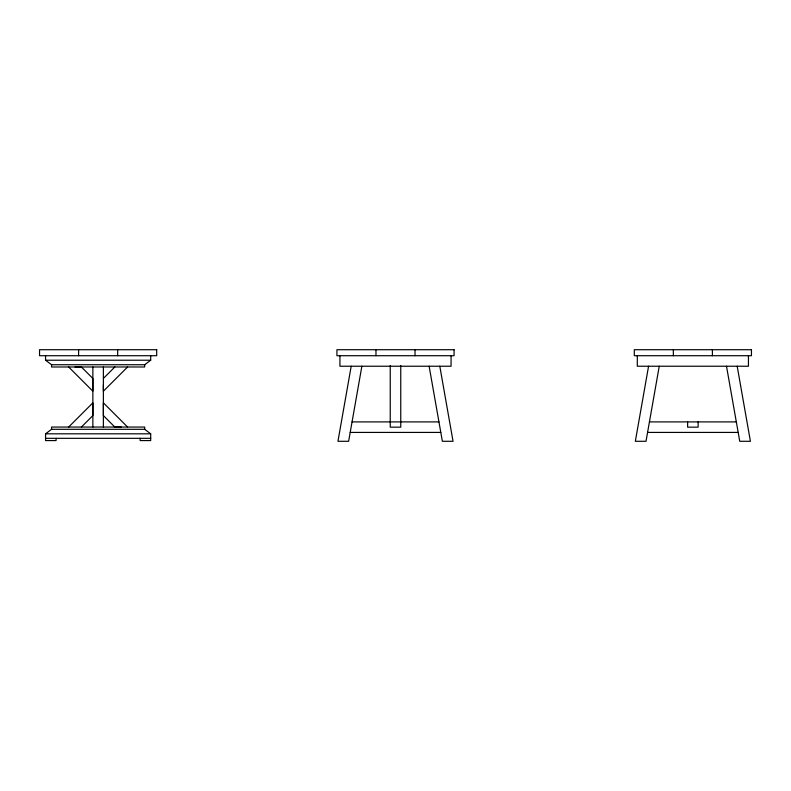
<?xml version="1.0" encoding="UTF-8"?>
<svg xmlns="http://www.w3.org/2000/svg" width="791" height="791" viewBox="0 0 791 791"><rect width="100%" height="100%" fill="white"/><g stroke="black" fill="none" stroke-linecap="round" stroke-linejoin="round"><path stroke-width="1.19" d="M103.384 384.812L103.374 391.189L127.608 366.984M351.194 366.233L337.955 441.289L348.633 441.289L361.873 366.233M648.571 366.233L635.331 441.289L646.01 441.289L659.249 366.233M103.384 378.444L114.863 366.975M68.649 427.051L92.873 402.837L92.863 415.582L81.394 427.061M56.072 438.323L56.072 440.577L45.562 440.577L45.562 433.814L51.563 429.305L144.684 429.305L150.695 433.814L150.695 440.577L140.175 440.577L140.175 438.323M45.562 355.713L45.562 360.221L51.563 364.73L144.684 364.73L150.695 360.221L150.695 355.713M45.562 360.221L150.695 360.221M75.016 366.984L81.394 366.975L92.863 378.454L92.863 391.199L68.649 366.984M352.054 421.9L438.946 421.9M649.431 421.9L736.322 421.9M121.231 427.051L114.853 427.061L103.384 415.582L103.384 402.837L127.598 427.051M350.195 432.42L440.805 432.42M647.572 432.42L738.181 432.42M45.562 433.814L150.695 433.814M45.562 438.323L150.695 438.323M737.182 366.233L750.422 441.289L739.743 441.289L726.504 366.233M439.806 366.233L453.045 441.289L442.367 441.289L429.127 366.233M748.444 355.713L748.444 366.233L637.309 366.233L637.309 355.713M712.404 349.711L712.404 355.713M698.137 421.9L698.137 427.16L687.616 427.16L687.616 421.9M673.349 349.711L673.349 355.713M451.068 355.713L451.068 366.233L339.932 366.233L339.932 355.713M415.028 349.711L415.028 355.713M400.76 365.521L400.76 427.16L390.24 427.16L390.24 365.521M375.972 349.711L375.972 355.713M144.684 364.73L144.684 366.984L51.563 366.984L51.563 364.73M144.684 429.305L144.684 427.051L51.563 427.051L51.563 429.305M117.651 349.711L117.651 355.713M103.384 366.984L103.384 427.051M92.863 366.984L92.863 427.051M78.596 349.711L78.596 355.713M156.697 349.711L39.55 349.711L39.55 355.713L156.697 355.713L156.697 349.711M454.074 349.711L336.926 349.711L336.926 355.713L454.074 355.713L454.074 349.711M751.45 349.711L634.303 349.711L634.303 355.713L751.45 355.713L751.45 349.711"/></g></svg>
